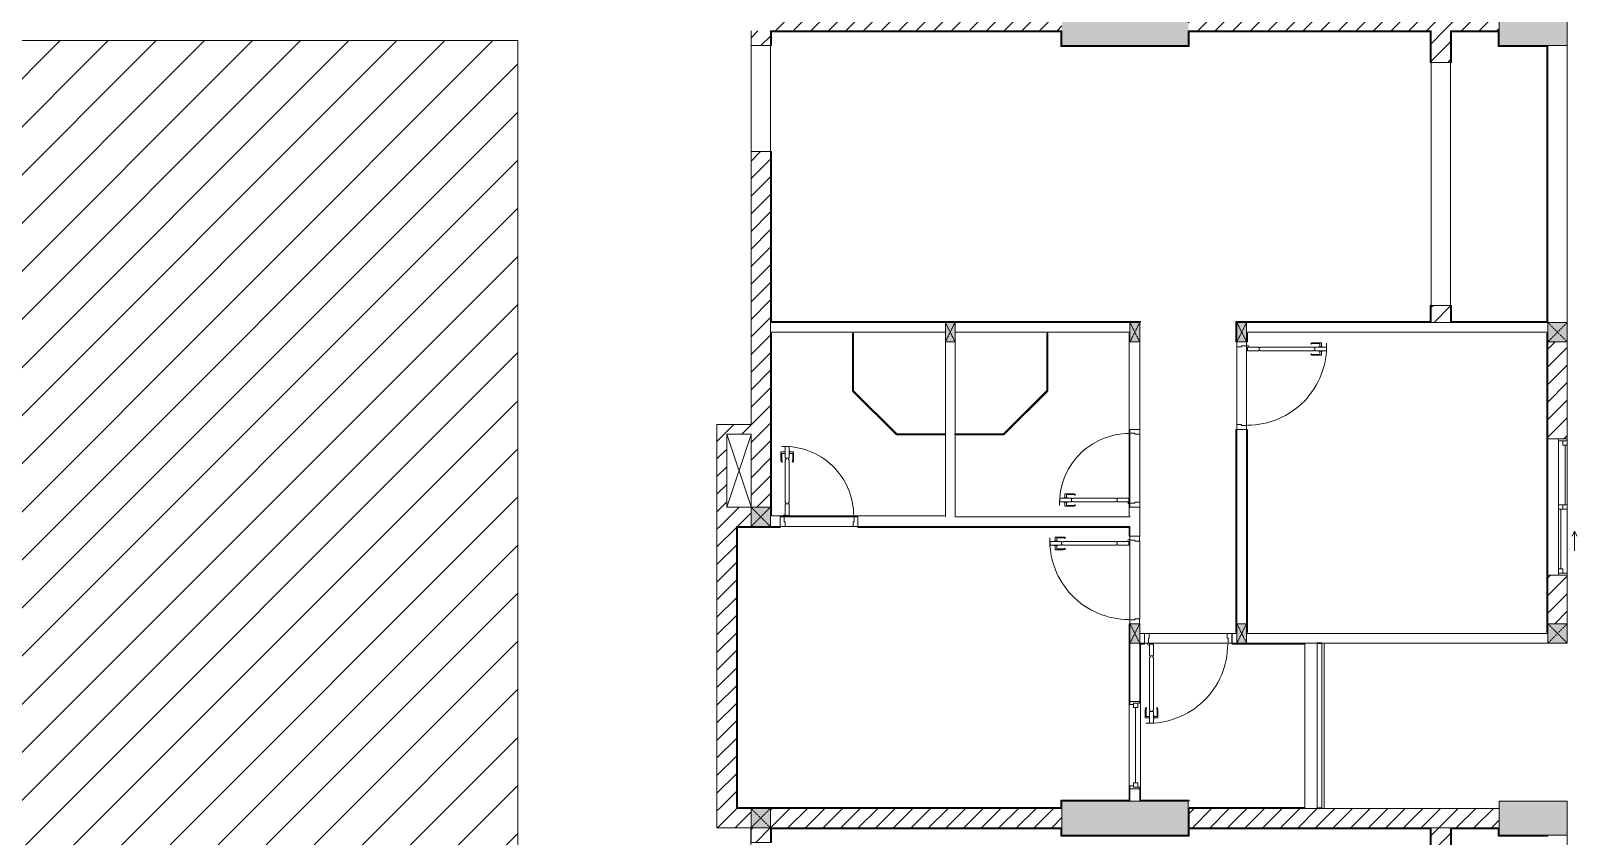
# Model space of a CAD drawing. Header units: millimetres. Extents: x 50254 to 245170, y 481 to 78637.
# Drawn here: x 229258 to 245170, y 25352 to 33637 of the extents above; entities that cross this region are included whole.
import ezdxf

# ---------------------------------------------------------------- set-up
doc = ezdxf.new("R2010")
doc.units = ezdxf.units.MM
doc.linetypes.add('IMPORT-Dash _2_', pattern=[6, 3, -3])
for name, color, linetype, lineweight in [('0-2-1', 53, 'Continuous', 9), ('A-DETL-GENF-6', 20, 'Continuous', 9), ('A-DETL-GENF-7', 53, 'Continuous', 9), ('A-DETL-THIN-2', 151, 'Continuous', 9), ('A-DOOR-5', 53, 'Continuous', 9), ('A-FLOR-1-1', 53, 'Continuous', 9), ('A-FLOR-4', 53, 'Continuous', 9), ('A-FLOR-HRAL-5', 53, 'Continuous', 9), ('A-GLAZ-5', 53, 'Continuous', 9), ('A-GLAZ-CURT-3', 130, 'Continuous', 9), ('A-GLAZ-CURT-4', 53, 'Continuous', 9), ('A-WALL-1-1', 53, 'Continuous', 9), ('A-WALL-7', 53, 'Continuous', 9), ('A-WALL-PATT-3', 53, 'Continuous', 9), ('A-WALL-PATT-4', 130, 'Continuous', 9), ('A_1404_dwg-1', 53, 'Continuous', 9), ('I-WALL-1-1', 53, 'Continuous', 9), ('I-WALL-2', 53, 'Continuous', 9), ('S-COLS-1', 130, 'Continuous', 9), ('S-COLS-10', 130, 'IMPORT-Dash _2_', 9), ('S-COLS-2-1', 53, 'Continuous', 9), ('S-COLS-4-1', 53, 'Continuous', 9), ('S-COLS-9', 53, 'Continuous', 9), ('S-COLS-HDLN-2', 53, 'IMPORT-Dash _2_', 9)]:
    doc.layers.add(name, color=color, linetype=linetype, lineweight=lineweight)
pattern_1 = [(45, (0, 0), (-90.50967, 90.50967), [])]

# ---------------------------------------------------------------- blocks, each defined once
blk = doc.blocks.new('A_1404_dwg_NCV_TKTC_KET CAU_rvt-1-TKTC_MB HOÀN THIỆN SÀN TẦNG 3-4-4819833-KeyPlan-CH1')
at = {"layer": 'S-COLS-1'}
for points in [[(123339, 33487), (123353, 33487), (123353, 33837), (122053, 33837), (122053, 33487), (123316, 33487)], [(126553, 33487), (127253, 33487), (127253, 33837), (126553, 33837), (126553, 33627)], [(123352, 25362), (123352, 25712), (122053, 25712), (122053, 25362), (122861, 25362)], [(127053, 25362), (127253, 25362), (127253, 25712), (126553, 25712), (126553, 25362)]]:
    blk.add_hatch(color=256, dxfattribs=at).paths.add_polyline_path(points)
at = {"layer": 'A-FLOR-1-1'}
blk.add_line((123363, 25637), (123353, 25637), dxfattribs=at)
at = {"layer": 'S-COLS-2-1'}
for p, q in [((122053, 25637), (122053, 25362)), ((123353, 25437), (123353, 25637))]:
    blk.add_line(p, q, dxfattribs=at)
at = {"layer": 'S-COLS-2-1', "flags": 128}
for points in [[(127053, 33487), (127253, 33487), (127253, 33837), (126553, 33837), (126553, 33637)], [(127053, 25362), (127253, 25362), (127253, 25712), (126553, 25712), (126553, 25437)]]:
    blk.add_lwpolyline(points, dxfattribs=at)
blk = doc.blocks.new('A_1404_dwg_DOOR_CW_01 CANH MO-PANEL KINH - DIW_01-900x2200-CỬA GỖ VÂN LAMINATE-V88-TKTC_MB HOÀN THIỆN SÀN TẦNG 3-4-4819893-KeyPlan-CH1')
at = {"layer": 'A-DETL-GENF-7'}
for p, q in [((38814, 67167), (38818, 67160)), ((38840, 67175), (38919, 67175)), ((38902, 67167), (38840, 67167)), ((38906, 67132), (38906, 67163)), ((38923, 67132), (38923, 67171)), ((38814, 67053), (38818, 67060)), ((38902, 67053), (38840, 67053)), ((38840, 67045), (38919, 67045)), ((38906, 67088), (38906, 67057)), ((38923, 67088), (38923, 67049))]:
    blk.add_line(p, q, dxfattribs=at)
at = {"layer": 'A-DETL-GENF-7', "flags": 128}
for points in [[(38285, 67130), (38285, 67090), (38165, 67090), (38165, 67130)], [(38299, 67124), (38299, 67130), (38841, 67130), (38841, 67124), (38855, 67124), (38855, 67096), (38841, 67096), (38841, 67090), (38299, 67090), (38299, 67096), (38285, 67096), (38285, 67124)], [(38975, 67090), (38975, 67130), (38855, 67130), (38855, 67090)], [(38895, 67132), (38895, 67130), (38934, 67130), (38934, 67132)], [(38895, 67088), (38895, 67090), (38934, 67090), (38934, 67088)]]:
    blk.add_lwpolyline(points, close=True, dxfattribs=at)
at = {"layer": 'A-DETL-GENF-7'}
blk.add_circle((38163, 67080), 10, dxfattribs=at)
for centre, radius, start, end in [((38163, 67080), 814, 358, 90), ((38840, 67130), 45, 90, 125), ((38840, 67130), 37, 90, 125), ((38902, 67163), 4, 0, 90), ((38919, 67171), 4, 0, 90), ((38840, 67090), 45, 235, 270), ((38840, 67090), 37, 235, 270), ((38902, 67057), 4, 270, 0), ((38919, 67049), 4, 270, 0)]:
    blk.add_arc(centre, radius, start, end, dxfattribs=at)
at = {"layer": 'A-DOOR-5'}
blk.add_line((38153, 67080), (38153, 67105), dxfattribs=at)
at = {"layer": 'A-DOOR-5', "flags": 128}
blk.add_lwpolyline([(38153, 67937), (38153, 67897), (38103, 67897), (38103, 67887), (38053, 67887), (38053, 67937)], dxfattribs=at)
blk.add_lwpolyline([(38053, 67087), (38103, 67087), (38103, 67077), (38153, 67077), (38153, 67037), (38053, 67037)], close=True, dxfattribs=at)
blk = doc.blocks.new('A_1404_dwg_DOOR_CW_01 CANH MO-PANEL KINH - DIG_02-800x2200-CỬA NHÔM KÍNH-V57-TKTC_MB HOÀN THIỆN SÀN TẦNG 3-4-4819848-KeyPlan-CH1')
at = {"layer": 'A-DETL-GENF-7'}
for p, q in [((75561, 31824), (75561, 31903)), ((75604, 31907), (75565, 31907)), ((75569, 31886), (75569, 31824)), ((75604, 31890), (75573, 31890)), ((75648, 31907), (75687, 31907)), ((75648, 31890), (75679, 31890)), ((75683, 31886), (75683, 31824)), ((75691, 31824), (75691, 31903)), ((75569, 31798), (75575, 31803)), ((75682, 31798), (75676, 31803))]:
    blk.add_line(p, q, dxfattribs=at)
at = {"layer": 'A-DETL-GENF-7', "flags": 128}
for points in [[(75604, 31879), (75606, 31879), (75606, 31919), (75604, 31919)], [(75606, 31959), (75646, 31959), (75646, 31839), (75606, 31839)], [(75640, 31383), (75646, 31383), (75646, 31825), (75640, 31825), (75640, 31839), (75612, 31839), (75612, 31825), (75606, 31825), (75606, 31383), (75612, 31383), (75612, 31369), (75640, 31369)], [(75648, 31879), (75646, 31879), (75646, 31919), (75648, 31919)], [(75646, 31369), (75606, 31369), (75606, 31249), (75646, 31249)]]:
    blk.add_lwpolyline(points, close=True, dxfattribs=at)
at = {"layer": 'A-DETL-GENF-7'}
blk.add_circle((75596, 31247), 10, dxfattribs=at)
for centre, radius, start, end in [((75565, 31903), 4, 90, 180), ((75606, 31824), 45, 180, 215), ((75573, 31886), 4, 90, 180), ((75606, 31824), 37, 180, 215), ((75596, 31247), 714, 360, 92), ((75646, 31824), 37, 325, 0), ((75679, 31886), 4, 0, 90), ((75646, 31824), 45, 325, 0), ((75687, 31903), 4, 0, 90)]:
    blk.add_arc(centre, radius, start, end, dxfattribs=at)
at = {"layer": 'A-DOOR-5'}
blk.add_line((75596, 31237), (75621, 31237), dxfattribs=at)
at = {"layer": 'A-DOOR-5', "flags": 128}
for points in [[(75553, 31137), (75603, 31137), (75603, 31187), (75593, 31187), (75593, 31237), (75553, 31237)], [(76303, 31137), (76353, 31137), (76353, 31237), (76313, 31237), (76313, 31187), (76303, 31187)]]:
    blk.add_lwpolyline(points, close=True, dxfattribs=at)
blk = doc.blocks.new('A_1404_dwg_DOOR_CW_01 CANH MO-PANEL KINH - DIW_01-900x2200-CỬA GỖ VÂN LAMINATE-553393-TKTC_MB HOÀN THIỆN SÀN TẦNG 3-4-4819840-KeyPlan-CH1')
at = {"layer": 'A-DETL-GENF-7'}
for p, q in [((46582, 38482), (46582, 38521)), ((46666, 38525), (46586, 38525)), ((46599, 38482), (46599, 38513)), ((46603, 38517), (46666, 38517)), ((46691, 38517), (46687, 38511)), ((46582, 38438), (46582, 38399)), ((46666, 38395), (46586, 38395)), ((46599, 38438), (46599, 38407)), ((46603, 38403), (46666, 38403)), ((46691, 38404), (46687, 38410))]:
    blk.add_line(p, q, dxfattribs=at)
at = {"layer": 'A-DETL-GENF-7', "flags": 128}
for points in [[(46531, 38440), (46531, 38480), (46651, 38480), (46651, 38440)], [(46610, 38482), (46610, 38480), (46571, 38480), (46571, 38482)], [(46610, 38438), (46610, 38440), (46571, 38440), (46571, 38438)], [(47207, 38474), (47207, 38480), (46665, 38480), (46665, 38474), (46651, 38474), (46651, 38446), (46665, 38446), (46665, 38440), (47207, 38440), (47207, 38446), (47221, 38446), (47221, 38474)], [(47221, 38480), (47221, 38440), (47341, 38440), (47341, 38480)]]:
    blk.add_lwpolyline(points, close=True, dxfattribs=at)
at = {"layer": 'A-DETL-GENF-7'}
blk.add_circle((47343, 38430), 10, dxfattribs=at)
for centre, radius, start, end in [((47343, 38430), 814, 90, 182), ((46586, 38521), 4, 90, 180), ((46603, 38513), 4, 90, 180), ((46666, 38480), 45, 55, 90), ((46666, 38480), 37, 55, 90), ((46586, 38399), 4, 180, 270), ((46603, 38407), 4, 180, 270), ((46666, 38440), 37, 270, 305), ((46666, 38440), 45, 270, 305)]:
    blk.add_arc(centre, radius, start, end, dxfattribs=at)
at = {"layer": 'A-DOOR-5'}
blk.add_line((47353, 38430), (47353, 38455), dxfattribs=at)
at = {"layer": 'A-DOOR-5', "flags": 128}
for points in [[(47453, 39237), (47453, 39287), (47353, 39287), (47353, 39247), (47403, 39247), (47403, 39237)], [(47453, 38387), (47453, 38437), (47403, 38437), (47403, 38427), (47353, 38427), (47353, 38387)]]:
    blk.add_lwpolyline(points, close=True, dxfattribs=at)
blk = doc.blocks.new('A_1404_dwg_M_Fixed - 900 x 1400-901190-TKTC_MB HOÀN THIỆN SÀN TẦNG 3-4-4819850-KeyPlan-CH1')
at = {"layer": 'A-GLAZ-5'}
blk.add_line((111794, 68800), (111794, 69574), dxfattribs=at)
at = {"layer": 'A-GLAZ-5', "flags": 128}
for points in [[(111772, 69618), (111772, 69574), (111816, 69574), (111816, 69618), (111753, 69618), (111753, 69636)], [(111816, 69605), (111853, 69605), (111853, 69637)], [(111753, 68737), (111753, 68756), (111816, 68756), (111816, 68800), (111772, 68800), (111772, 68756)], [(111816, 68769), (111853, 68769), (111853, 68737)]]:
    blk.add_lwpolyline(points, dxfattribs=at)
blk = doc.blocks.new('A_1404_dwg_Railing - 50 x 10mm-901205-TKTC_MB HOÀN THIỆN SÀN TẦNG 3-4-4819861-KeyPlan-CH1')
at = {"layer": 'A-FLOR-HRAL-5', "flags": 128}
blk.add_lwpolyline([(107527, 69769), (107477, 69769), (107477, 69759), (107527, 69759)], close=True, dxfattribs=at)
blk = doc.blocks.new('A_1404_dwg_Railing - Railing-884635-TKTC_MB HOÀN THIỆN SÀN TẦNG 3-4-4819909-KeyPlan-CH1')
at = {"layer": 'A-FLOR-HRAL-5'}
for p, q in [((124678, 27332), (124678, 25644)), ((124728, 25644), (124728, 27332))]:
    blk.add_line(p, q, dxfattribs=at)
at = {"rotation": 180}
for p in [(232205, 97101), (232205, 95403)]:
    blk.add_blockref('A_1404_dwg_Railing - 50 x 10mm-901205-TKTC_MB HOÀN THIỆN SÀN TẦNG 3-4-4819861-KeyPlan-CH1', p, dxfattribs=at)
blk = doc.blocks.new('A_1404_dwg_System Panel - Glazed-901210-TKTC_MB HOÀN THIỆN SÀN TẦNG 3-4-4819895-KeyPlan-CH1')
at = {"layer": 'A-GLAZ-CURT-3'}
blk.add_hatch(color=256, dxfattribs=at).paths.add_polyline_path([(38999, 64949), (39008, 64949), (39003, 65540), (38998, 65540), (38998, 64949)])
at = {"layer": 'A-GLAZ-CURT-4'}
blk.add_line((39008, 64949), (39008, 65538), dxfattribs=at)
at = {"layer": 'A-GLAZ-CURT-4', "flags": 128}
blk.add_lwpolyline([(38998, 65540), (38998, 64949), (39008, 64949)], dxfattribs=at)
blk = doc.blocks.new('A_1404_dwg_System Panel - Glazed-901211-TKTC_MB HOÀN THIỆN SÀN TẦNG 3-4-4819896-KeyPlan-CH1')
at = {"layer": 'A-GLAZ-CURT-3'}
blk.add_hatch(color=256, dxfattribs=at).paths.add_polyline_path([(39008, 65538), (39450, 65987), (39447, 65991), (39003, 65540), (39008, 65540)])
at = {"layer": 'A-GLAZ-CURT-4'}
blk.add_line((39006, 65536), (39452, 65982), dxfattribs=at)
at = {"layer": 'A-GLAZ-CURT-4', "flags": 128}
blk.add_lwpolyline([(39447, 65991), (38999, 65543), (39006, 65536)], dxfattribs=at)
blk = doc.blocks.new('A_1404_dwg_System Panel - Glazed-901212-TKTC_MB HOÀN THIỆN SÀN TẦNG 3-4-4819897-KeyPlan-CH1')
at = {"layer": 'A-GLAZ-CURT-3'}
blk.add_hatch(color=256, dxfattribs=at).paths.add_polyline_path([(39454, 65982), (39953, 65982), (39953, 65992), (39450, 65987), (39452, 65982)])
at = {"layer": 'A-GLAZ-CURT-4', "flags": 128}
blk.add_lwpolyline([(39450, 65982), (39953, 65982), (39953, 65992), (39450, 65992)], close=True, dxfattribs=at)
blk = doc.blocks.new('A_1404_dwg_G1_SOF - BO TRU - 100x200-745959-TKTC_MB HOÀN THIỆN SÀN TẦNG 3-4-4819847-KeyPlan-CH1')
at = {"layer": 'S-COLS-1'}
blk.add_hatch(color=256, dxfattribs=at).paths.add_polyline_path([(111053, 40037), (111053, 40237), (110953, 40237), (110953, 40037)])
at = {"layer": 'S-COLS-9', "flags": 128}
blk.add_lwpolyline([(110953, 40037), (111053, 40037), (111053, 40237), (110953, 40237)], close=True, dxfattribs=at)
at = {"layer": 'S-COLS-HDLN-2'}
for p, q in [((110953, 40037), (111053, 40237)), ((111053, 40037), (110953, 40237))]:
    blk.add_line(p, q, dxfattribs=at)
blk = doc.blocks.new('A_1404_dwg_DOOR_CW_01 CANH MO-PANEL KINH - DIG_01-900x2200-CỬA NHÔM KÍNH-901215-TKTC_MB HOÀN THIỆN SÀN TẦNG 3-4-4819898-KeyPlan-CH1')
at = {"layer": 'A-DETL-GENF-7'}
for p, q in [((37865, 68824), (37865, 68903)), ((37908, 68907), (37869, 68907)), ((37952, 68907), (37991, 68907)), ((37995, 68824), (37995, 68903)), ((37873, 68886), (37873, 68824)), ((37873, 68798), (37879, 68803)), ((37908, 68890), (37877, 68890)), ((37952, 68890), (37983, 68890)), ((37986, 68798), (37980, 68803)), ((37987, 68886), (37987, 68824))]:
    blk.add_line(p, q, dxfattribs=at)
at = {"layer": 'A-DETL-GENF-7', "flags": 128}
for points in [[(37908, 68879), (37910, 68879), (37910, 68919), (37908, 68919)], [(37950, 68959), (37910, 68959), (37910, 68839), (37950, 68839)], [(37952, 68879), (37950, 68879), (37950, 68919), (37952, 68919)], [(37916, 68283), (37910, 68283), (37910, 68825), (37916, 68825), (37916, 68839), (37944, 68839), (37944, 68825), (37950, 68825), (37950, 68283), (37944, 68283), (37944, 68269), (37916, 68269)], [(37910, 68269), (37950, 68269), (37950, 68149), (37910, 68149)]]:
    blk.add_lwpolyline(points, close=True, dxfattribs=at)
at = {"layer": 'A-DETL-GENF-7'}
blk.add_circle((37960, 68147), 10, dxfattribs=at)
for centre, radius, start, end in [((37960, 68147), 814, 88, 180), ((37869, 68903), 4, 90, 180), ((37991, 68903), 4, 0, 90), ((37910, 68824), 45, 180, 215), ((37877, 68886), 4, 90, 180), ((37910, 68824), 37, 180, 215), ((37950, 68824), 37, 325, 0), ((37983, 68886), 4, 0, 90), ((37950, 68824), 45, 325, 0)]:
    blk.add_arc(centre, radius, start, end, dxfattribs=at)
at = {"layer": 'A-DOOR-5'}
blk.add_line((37960, 68137), (37935, 68137), dxfattribs=at)
at = {"layer": 'A-DOOR-5', "flags": 128}
for points in [[(37103, 68037), (37103, 68137), (37143, 68137), (37143, 68087), (37153, 68087), (37153, 68037)], [(37953, 68037), (37953, 68087), (37963, 68087), (37963, 68137), (38003, 68137), (38003, 68037)]]:
    blk.add_lwpolyline(points, close=True, dxfattribs=at)
blk = doc.blocks.new('A_1404_dwg_System Panel - Glazed-901217-TKTC_MB HOÀN THIỆN SÀN TẦNG 3-4-4819899-KeyPlan-CH1')
at = {"layer": 'A-GLAZ-CURT-3'}
blk.add_hatch(color=256, dxfattribs=at).paths.add_polyline_path([(40555, 65982), (40551, 65992), (40053, 65992), (40053, 65982), (40553, 65982)])
at = {"layer": 'A-GLAZ-CURT-4', "flags": 128}
blk.add_lwpolyline([(40555, 65992), (40053, 65992), (40053, 65982), (40553, 65982)], dxfattribs=at)
blk = doc.blocks.new('A_1404_dwg_System Panel - Glazed-901218-TKTC_MB HOÀN THIỆN SÀN TẦNG 3-4-4819900-KeyPlan-CH1')
at = {"layer": 'A-GLAZ-CURT-3'}
blk.add_hatch(color=256, dxfattribs=at).paths.add_polyline_path([(41008, 64949), (41003, 65540), (40998, 65536), (40998, 64949)])
at = {"layer": 'A-GLAZ-CURT-4'}
blk.add_line((41008, 64949), (41008, 65540), dxfattribs=at)
at = {"layer": 'A-GLAZ-CURT-4', "flags": 128}
blk.add_lwpolyline([(40998, 65538), (40998, 64949), (41008, 64949)], dxfattribs=at)
blk = doc.blocks.new('A_1404_dwg_System Panel - Glazed-901219-TKTC_MB HOÀN THIỆN SÀN TẦNG 3-4-4819901-KeyPlan-CH1')
at = {"layer": 'A-GLAZ-CURT-3'}
blk.add_hatch(color=256, dxfattribs=at).paths.add_polyline_path([(40998, 65538), (41003, 65540), (41006, 65543), (40555, 65987), (40555, 65980), (40917, 65618)])
at = {"layer": 'A-GLAZ-CURT-4', "flags": 128}
blk.add_lwpolyline([(41006, 65543), (40558, 65991), (40551, 65984), (40999, 65536)], close=True, dxfattribs=at)
blk = doc.blocks.new('A_1404_dwg_NCV_TKTC_TANG 3 - 4_rvt-1-TKTC_MB HOÀN THIỆN SÀN TẦNG 3-4-4819943-KeyPlan-CH1')
at = {"layer": 'A-WALL-PATT-4'}
h = blk.add_hatch(color=256, dxfattribs=at)
h.paths.add_polyline_path([(119063, 30637), (119063, 32396), (119053, 32395), (119053, 30637)])
h.paths.add_polyline_path([(119063, 33486), (119063, 33637), (119053, 33637), (119053, 33486)])
for points in [[(119063, 33627), (122043, 33627), (122043, 33637), (119063, 33637)], [(122043, 33487), (122053, 33487), (122053, 33637), (122043, 33637), (122043, 33627)], [(124422, 33627), (125853, 33627), (125853, 33637), (123353, 33637), (123353, 33627), (123363, 33627)], [(123353, 33477), (123363, 33477), (123363, 33627), (123353, 33627), (123353, 33487)], [(126543, 33627), (126553, 33627), (126553, 33637), (126063, 33637), (126063, 33627)], [(126543, 33487), (126553, 33487), (126553, 33627), (126543, 33627)], [(122043, 33477), (123353, 33477), (123353, 33487), (122043, 33487)], [(126553, 33477), (127053, 33477), (127053, 33487), (126543, 33487), (126543, 33477)], [(122863, 30637), (122863, 30647), (119063, 30647), (119063, 30637), (122853, 30637)], [(125853, 30637), (125853, 30647), (123853, 30647), (123853, 30637), (123953, 30637)], [(127043, 30637), (127053, 30638), (127053, 30647), (126053, 30647), (126053, 30637)], [(118703, 25637), (118713, 25637), (118713, 28527), (118703, 28527), (118703, 25647)], [(122053, 25637), (122053, 25647), (118713, 25647), (118713, 25637), (122043, 25637)], [(122043, 25647), (122053, 25647), (122053, 25722), (122043, 25722), (122043, 25712)], [(122743, 25712), (122753, 25712), (122753, 25722), (122053, 25722), (122053, 25712)], [(123352, 25712), (123363, 25712), (123363, 25722), (122863, 25722), (122863, 25712)], [(124553, 25637), (124553, 25647), (123353, 25647), (123353, 25637), (124422, 25637)], [(119063, 25427), (122042, 25427), (122042, 25437), (119063, 25437)], [(122042, 25362), (122052, 25362), (122052, 25437), (122042, 25437), (122042, 25427)], [(122053, 25352), (123352, 25352), (123352, 25362), (122042, 25362), (122042, 25352), (122052, 25352)], [(124678, 25427), (125853, 25427), (125853, 25437), (123352, 25435), (123352, 25427), (124422, 25427)], [(123362, 25352), (123362, 25427), (123352, 25427), (123352, 25352)], [(126543, 25427), (126553, 25427), (126553, 25437), (126063, 25437), (126063, 25427)], [(126543, 25362), (126553, 25362), (126553, 25427), (126543, 25427)], [(126553, 25352), (127053, 25352), (127053, 25362), (126543, 25362), (126543, 25352)]]:
    blk.add_hatch(color=256, dxfattribs=at).paths.add_polyline_path(points)
h = blk.add_hatch(color=256, dxfattribs=at)
h.paths.add_polyline_path([(125853, 30647), (125853, 30813), (125843, 30812), (125843, 30647)])
h.paths.add_polyline_path([(125853, 33313), (125853, 33627), (125843, 33627), (125843, 33313)])
h = blk.add_hatch(color=256, dxfattribs=at)
h.paths.add_polyline_path([(126063, 30647), (126063, 30813), (126053, 30812), (126053, 30647)])
h.paths.add_polyline_path([(126053, 33313), (126063, 33313), (126063, 33637), (126053, 33637), (126053, 33487)])
h = blk.add_hatch(color=256, dxfattribs=at)
h.paths.add_polyline_path([(123843, 27437), (123853, 27437), (123853, 29537), (123843, 29537), (123843, 27537)])
h.paths.add_polyline_path([(123843, 30437), (123853, 30437), (123853, 30647), (123843, 30647), (123843, 30437)])
h = blk.add_hatch(color=256, dxfattribs=at)
h.paths.add_polyline_path([(123953, 27447), (123963, 27447), (123963, 29537), (123953, 29537), (123953, 27537)])
h.paths.add_polyline_path([(123953, 30437), (123963, 30437), (123963, 30527), (123953, 30527), (123953, 30437)])
h = blk.add_hatch(color=256, dxfattribs=at)
h.paths.add_polyline_path([(127043, 27447), (127053, 27447), (127053, 28038), (127043, 28037), (127043, 27537)])
h.paths.add_polyline_path([(127043, 29438), (127053, 29438), (127053, 30537), (127043, 30537), (127043, 29537)])
h = blk.add_hatch(color=256, dxfattribs=at)
h.paths.add_polyline_path([(121491, 28527), (122753, 28527), (122753, 28537), (119953, 28537), (119953, 28527)])
h.paths.add_polyline_path([(118853, 28527), (119153, 28527), (119153, 28537), (118703, 28537), (118703, 28527), (118713, 28527)])
h = blk.add_hatch(color=256, dxfattribs=at)
h.paths.add_polyline_path([(122753, 25722), (122753, 25837), (122743, 25837), (122743, 25722)])
h.paths.add_polyline_path([(122743, 26737), (122753, 26737), (122753, 27537), (122743, 27537), (122743, 27337)])
h.paths.add_polyline_path([(122743, 28437), (122753, 28437), (122753, 28527), (122743, 28527)])
h = blk.add_hatch(color=256, dxfattribs=at)
h.paths.add_polyline_path([(123853, 27327), (124553, 27327), (124553, 27337), (123803, 27337), (123803, 27327), (123843, 27327)])
h.paths.add_polyline_path([(122853, 27327), (122903, 27327), (122903, 27337), (122853, 27337)])
h = blk.add_hatch(color=256, dxfattribs=at)
h.paths.add_polyline_path([(122853, 25712), (122863, 25712), (122863, 25837), (122853, 25837), (122853, 25722)])
h.paths.add_polyline_path([(122853, 26737), (122863, 26737), (122863, 27327), (122853, 27327)])
h = blk.add_hatch(color=256, dxfattribs=at)
h.paths.add_polyline_path([(119063, 22437), (119063, 24197), (119053, 24197), (119053, 22437)])
h.paths.add_polyline_path([(119053, 25287), (119063, 25287), (119063, 25437), (119053, 25437), (119053, 25287)])
h = blk.add_hatch(color=256, dxfattribs=at)
h.paths.add_polyline_path([(125843, 22447), (125853, 22447), (125853, 22614), (125843, 22612)])
h.paths.add_polyline_path([(125853, 25114), (125853, 25427), (125843, 25427), (125843, 25114)])
h = blk.add_hatch(color=256, dxfattribs=at)
h.paths.add_polyline_path([(126063, 22447), (126063, 22614), (126053, 22612), (126053, 22447)])
h.paths.add_polyline_path([(126063, 25114), (126063, 25437), (126053, 25437), (126053, 25114)])
at = {"layer": 'A-FLOR-4'}
for p, q in [((125853, 30813), (125853, 33313)), ((119053, 30537), (119053, 30527)), ((119903, 30525), (119903, 30537)), ((121903, 30537), (121903, 30525)), ((123953, 30397), (123953, 29577)), ((123853, 29587), (123853, 30387)), ((122753, 29497), (122753, 28777)), ((119913, 28637), (119193, 28637)), ((122753, 27577), (122753, 28397)), ((122853, 28387), (122853, 27587)), ((122953, 27437), (123753, 27437)), ((127053, 27437), (127053, 27447)), ((123353, 25712), (123353, 25647))]:
    blk.add_line(p, q, dxfattribs=at)
at = {"layer": 'A-FLOR-4', "flags": 128}
blk.add_lwpolyline([(119053, 33486), (118853, 33486), (118853, 32396), (119053, 32396), (119053, 33486), (119053, 32396)], dxfattribs=at)
for points in [[(126053, 30813), (126053, 33313), (125853, 33313), (125853, 30813)], [(122853, 29487), (122853, 28787)], [(119903, 28537), (119203, 28537)]]:
    blk.add_lwpolyline(points, close=True, dxfattribs=at)
at = {"layer": 'A-WALL-1-1'}
for p, q in [((122753, 30637), (120953, 30637)), ((127053, 30637), (123953, 30637)), ((127053, 30537), (127053, 30637)), ((120853, 30437), (120853, 29492)), ((120953, 30537), (122753, 30537)), ((120953, 29492), (120953, 30437)), ((123853, 30437), (123953, 30437)), ((123953, 30537), (127053, 30537)), ((120853, 29492), (120853, 29482)), ((120853, 29482), (120853, 28637)), ((120953, 29482), (120953, 29492)), ((122753, 29537), (122853, 29537)), ((123953, 29537), (123853, 29537)), ((122853, 28737), (122753, 28737)), ((119053, 28637), (119053, 28537)), ((119153, 28537), (119153, 28637)), ((119953, 28637), (119953, 28537)), ((122753, 28437), (122853, 28437)), ((123853, 27537), (123953, 27537)), ((122863, 27437), (122853, 27437)), ((122903, 27337), (122903, 27437)), ((123803, 27437), (123803, 27337)), ((123853, 27437), (123843, 27437)), ((127053, 27437), (123953, 27437)), ((127053, 27337), (127053, 27437)), ((122853, 27327), (122853, 27337)), ((123953, 27337), (124678, 27337)), ((124728, 27337), (127053, 27337)), ((122753, 26737), (122853, 26737)), ((122853, 25837), (122753, 25837))]:
    blk.add_line(p, q, dxfattribs=at)
at = {"layer": 'A-WALL-1-1', "flags": 128}
for points in [[(120853, 30637), (119053, 30637), (119053, 30537), (120853, 30537)], [(122753, 28647), (122753, 28637), (120953, 28637), (120953, 29482)], [(120853, 28537), (122753, 28537), (122753, 28527)], [(122753, 25722), (122753, 25712), (122853, 25712)]]:
    blk.add_lwpolyline(points, dxfattribs=at)
at = {"layer": 'A-WALL-7'}
for p, q in [((122853, 29537), (122853, 30437)), ((123953, 30397), (123953, 29577)), ((123853, 29587), (123853, 30387)), ((122853, 29487), (122853, 28787)), ((123853, 29537), (123853, 27537)), ((123953, 27537), (123953, 29537)), ((122853, 28437), (122853, 28737)), ((119053, 28537), (119153, 28537)), ((119903, 28537), (119203, 28537)), ((119953, 28537), (120853, 28537)), ((122753, 28527), (122753, 28437)), ((122753, 27577), (122753, 28397)), ((122853, 28387), (122853, 27587)), ((122903, 27437), (122863, 27437)), ((122953, 27437), (123753, 27437)), ((123843, 27437), (123803, 27437)), ((122753, 27337), (122753, 26737)), ((122853, 27337), (122903, 27337)), ((122853, 26737), (122853, 27327)), ((123763, 27337), (122943, 27337)), ((123803, 27337), (123853, 27337)), ((124553, 25647), (124553, 27327)), ((122753, 25837), (122753, 25722)), ((122853, 25712), (122853, 25837)), ((124678, 25637), (124553, 25637))]:
    blk.add_line(p, q, dxfattribs=at)
at = {"layer": 'A-WALL-7', "flags": 128}
blk.add_lwpolyline([(124753, 27337), (124753, 25637), (124728, 25637)], dxfattribs=at)
at = {"layer": 'I-WALL-1-1'}
for p, q in [((120953, 30637), (122753, 30637)), ((119053, 30527), (119053, 28737)), ((122753, 30537), (122743, 30537)), ((127053, 30537), (127043, 30537)), ((127053, 30437), (127053, 30537)), ((120853, 28637), (120853, 28647)), ((119053, 28537), (118853, 28537)), ((127053, 27447), (127053, 27537)), ((123843, 27437), (123853, 27437)), ((122853, 27337), (122853, 27327)), ((118853, 25637), (119053, 25637))]:
    blk.add_line(p, q, dxfattribs=at)
at = {"layer": 'I-WALL-1-1', "flags": 128}
for points in [[(122043, 33627), (122043, 33487), (122043, 33477), (123353, 33477), (123363, 33477), (123363, 33627), (125843, 33627), (125843, 33313), (125853, 33313), (125853, 33627), (125853, 33637), (123353, 33637), (123353, 33627), (123353, 33487), (122053, 33487), (122053, 33637), (122043, 33637), (119063, 33637), (119053, 33637), (119053, 33486), (119063, 33486), (119063, 33627)], [(126543, 33487), (126543, 33477), (127053, 33477), (127053, 33487), (126553, 33487), (126553, 33627), (126553, 33637), (126063, 33637), (126053, 33637), (126053, 33313), (126063, 33313), (126063, 33627), (126543, 33627)], [(122042, 25427), (122042, 25362), (122042, 25352), (123352, 25352), (123362, 25352), (123362, 25427), (125843, 25427), (125843, 25114), (125853, 25114), (125853, 25427), (125853, 25437), (123352, 25437), (123352, 25427), (123352, 25362), (122052, 25362), (122052, 25437), (122042, 25437), (119063, 25437), (119053, 25437), (119053, 25287), (119063, 25287), (119063, 25427)], [(126543, 25362), (126543, 25352), (127053, 25352), (127053, 25362), (126553, 25362), (126553, 25427), (126553, 25437), (126063, 25437), (126053, 25437), (126053, 25114), (126063, 25114), (126063, 25427), (126543, 25427)]]:
    blk.add_lwpolyline(points, close=True, dxfattribs=at)
for points in [[(122863, 30637), (122863, 30647), (119063, 30647), (119063, 32396), (119053, 32396), (119053, 30637), (119063, 30637), (120853, 30637)], [(123953, 30637), (125853, 30637), (125853, 30647), (125853, 30813), (125843, 30813), (125843, 30647), (123853, 30647), (123843, 30647), (123843, 30437), (123853, 30437)], [(127053, 30637), (127053, 30647), (126063, 30647), (126063, 30813), (126053, 30813), (126053, 30647)], [(126053, 30647), (126053, 30637), (127053, 30637)], [(119153, 28637), (119153, 28647), (119063, 28647), (119063, 30527)], [(122743, 30527), (122743, 29537), (122753, 29537)], [(123953, 30437), (123963, 30437), (123963, 30527)], [(127043, 30527), (127043, 29438), (127053, 29438), (127053, 30437)], [(123853, 29537), (123843, 29537), (123843, 27447)], [(123963, 27447), (123963, 29537), (123953, 29537)], [(119053, 28737), (119053, 28647), (119053, 28637)], [(120843, 28647), (119953, 28647), (119953, 28637)], [(122753, 28737), (122743, 28737), (122743, 28647)], [(118853, 28537), (118703, 28537), (118703, 28527), (118703, 25637), (118713, 25637), (118853, 25637)], [(122753, 25837), (122743, 25837), (122743, 25722), (122053, 25722), (122043, 25722), (122043, 25647), (118713, 25647), (118713, 28527), (119153, 28527), (119153, 28537)], [(119953, 28537), (119953, 28527), (122743, 28527), (122743, 28437), (122753, 28437)], [(122753, 28527), (122753, 28537), (120853, 28537)], [(127053, 27537), (127053, 28038), (127043, 28038), (127043, 27447)], [(122753, 27537), (122743, 27537), (122743, 26737), (122753, 26737)], [(122853, 26737), (122863, 26737), (122863, 27327), (122903, 27327), (122903, 27337)], [(123803, 27337), (123803, 27327), (124553, 27327), (124553, 27337), (123953, 27337)], [(123363, 25712), (123363, 25722), (122863, 25722), (122863, 25837), (122853, 25837)], [(119053, 25637), (122053, 25637), (122053, 25647), (122053, 25712), (122753, 25712), (122753, 25722)], [(122853, 25712), (122863, 25712), (123353, 25712)], [(123353, 25647), (123353, 25637), (124553, 25637), (124553, 25647), (123363, 25647)]]:
    blk.add_lwpolyline(points, dxfattribs=at)
at = {"layer": 'I-WALL-2'}
for p, q in [((127043, 30647), (127043, 33477)), ((127053, 33477), (127053, 30647)), ((122743, 28737), (122743, 29537)), ((123853, 27537), (123853, 29537)), ((123953, 29537), (123953, 27537)), ((127043, 28038), (127043, 29438)), ((127053, 29438), (127053, 28038)), ((119153, 28647), (119953, 28647)), ((119153, 28537), (119053, 28537)), ((120853, 28537), (119953, 28537)), ((122753, 28437), (122753, 28527)), ((122753, 26737), (122753, 27337)), ((122903, 27337), (122853, 27337)), ((122853, 27327), (122853, 26737)), ((123853, 27337), (123803, 27337)), ((122743, 25837), (122743, 26737)), ((122863, 26737), (122863, 25837)), ((122753, 25722), (122753, 25837)), ((122853, 25837), (122853, 25712))]:
    blk.add_line(p, q, dxfattribs=at)
for name, p in [('A_1404_dwg_G1_SOF - BO TRU - 100x200-745959-TKTC_MB HOÀN THIỆN SÀN TẦNG 3-4-4819847-KeyPlan-CH1', (9900, -9600)), ('A_1404_dwg_G1_SOF - BO TRU - 100x200-745959-TKTC_MB HOÀN THIỆN SÀN TẦNG 3-4-4819847-KeyPlan-CH1', (11800, -9600)), ('A_1404_dwg_G1_SOF - BO TRU - 100x200-745959-TKTC_MB HOÀN THIỆN SÀN TẦNG 3-4-4819847-KeyPlan-CH1', (12900, -9600)), ('A_1404_dwg_DOOR_CW_01 CANH MO-PANEL KINH - DIG_02-800x2200-CỬA NHÔM KÍNH-V57-TKTC_MB HOÀN THIỆN SÀN TẦNG 3-4-4819848-KeyPlan-CH1', (43600, -2600)), ('A_1404_dwg_G1_SOF - BO TRU - 100x200-745959-TKTC_MB HOÀN THIỆN SÀN TẦNG 3-4-4819847-KeyPlan-CH1', (11800, -12700)), ('A_1404_dwg_G1_SOF - BO TRU - 100x200-745959-TKTC_MB HOÀN THIỆN SÀN TẦNG 3-4-4819847-KeyPlan-CH1', (12900, -12700)), ('A_1404_dwg_Railing - Railing-884635-TKTC_MB HOÀN THIỆN SÀN TẦNG 3-4-4819909-KeyPlan-CH1', (0, 0))]:
    blk.add_blockref(name, p)
for name, p, rotation in [('A_1404_dwg_System Panel - Glazed-901218-TKTC_MB HOÀN THIỆN SÀN TẦNG 3-4-4819900-KeyPlan-CH1', (160905, 95474), 180), ('A_1404_dwg_System Panel - Glazed-901210-TKTC_MB HOÀN THIỆN SÀN TẦNG 3-4-4819895-KeyPlan-CH1', (160905, 95474), 180), ('A_1404_dwg_DOOR_CW_01 CANH MO-PANEL KINH - DIW_01-900x2200-CỬA GỖ VÂN LAMINATE-553393-TKTC_MB HOÀN THIỆN SÀN TẦNG 3-4-4819840-KeyPlan-CH1', (171305, 68824), 180), ('A_1404_dwg_System Panel - Glazed-901219-TKTC_MB HOÀN THIỆN SÀN TẦNG 3-4-4819901-KeyPlan-CH1', (160905, 95474), 180), ('A_1404_dwg_System Panel - Glazed-901211-TKTC_MB HOÀN THIỆN SÀN TẦNG 3-4-4819896-KeyPlan-CH1', (160905, 95474), 180), ('A_1404_dwg_System Panel - Glazed-901217-TKTC_MB HOÀN THIỆN SÀN TẦNG 3-4-4819899-KeyPlan-CH1', (160905, 95474), 180), ('A_1404_dwg_System Panel - Glazed-901212-TKTC_MB HOÀN THIỆN SÀN TẦNG 3-4-4819897-KeyPlan-CH1', (160905, 95474), 180), ('A_1404_dwg_DOOR_CW_01 CANH MO-PANEL KINH - DIG_02-800x2200-CỬA NHÔM KÍNH-V57-TKTC_MB HOÀN THIỆN SÀN TẦNG 3-4-4819848-KeyPlan-CH1', (153990, -46816), 90), ('A_1404_dwg_DOOR_CW_01 CANH MO-PANEL KINH - DIW_01-900x2200-CỬA GỖ VÂN LAMINATE-V88-TKTC_MB HOÀN THIỆN SÀN TẦNG 3-4-4819893-KeyPlan-CH1', (160905, 95474), 180), ('A_1404_dwg_DOOR_CW_01 CANH MO-PANEL KINH - DIG_01-900x2200-CỬA NHÔM KÍNH-901215-TKTC_MB HOÀN THIỆN SÀN TẦNG 3-4-4819898-KeyPlan-CH1', (160905, 95474), 180), ('A_1404_dwg_M_Fixed - 900 x 1400-901190-TKTC_MB HOÀN THIỆN SÀN TẦNG 3-4-4819850-KeyPlan-CH1', (234605, 95474), 180)]:
    blk.add_blockref(name, p, dxfattribs=dict(rotation=rotation))
blk = doc.blocks.new('A_1404_dwg_1_FAMILY RVT - W01-WxH 1400x1400xmm-389822-TKTC_MB HOÀN THIỆN SÀN TẦNG 3-4-4819949-KeyPlan-CH1')
at = {"layer": 'A-GLAZ-5'}
for p, q in [((50001, 78313), (50204, 78313)), ((49052, 78237), (49052, 78037)), ((49072, 78237), (49072, 78148)), ((49116, 78215), (49730, 78215)), ((49730, 78237), (49775, 78237)), ((49775, 78192), (49730, 78192)), ((49775, 78170), (50389, 78170)), ((50433, 78237), (50433, 78148))]:
    blk.add_line(p, q, dxfattribs=at)
at = {"layer": 'A-GLAZ-5', "flags": 128}
for points in [[(50052, 78339), (50001, 78313), (50052, 78288)], [(50452, 78037), (50452, 78237), (49052, 78237), (49116, 78237)], [(49052, 78148), (49072, 78148), (49730, 78148), (49775, 78148), (50389, 78148), (50452, 78148)], [(49730, 78148), (49730, 78237), (49116, 78237), (49116, 78192), (49072, 78192)], [(49775, 78148), (49775, 78237), (50433, 78237), (50452, 78237)], [(50433, 78192), (50389, 78192), (50389, 78148)]]:
    blk.add_lwpolyline(points, dxfattribs=at)
blk = doc.blocks.new('A_1404_dwg_G1_SOF - BO TRU - 200x200-V43-TKTC_MB HOÀN THIỆN SÀN TẦNG 3-4-4820023-KeyPlan-CH1')
at = {"layer": 'S-COLS-10'}
blk.add_hatch(color=256, dxfattribs=at).paths.add_polyline_path([(119053, 25437), (119053, 25637), (118853, 25637), (118853, 25437)])
at = {"layer": 'S-COLS-4-1', "flags": 128}
blk.add_lwpolyline([(119053, 25637), (119053, 25437), (118853, 25437), (118853, 25637)], dxfattribs=at)
at = {"layer": 'S-COLS-HDLN-2'}
for p, q in [((118853, 25637), (119053, 25437)), ((119052, 25637), (118853, 25437))]:
    blk.add_line(p, q, dxfattribs=at)
blk = doc.blocks.new('A_1404_dwg_G1_SOF - BO TRU - 200x200-V44-TKTC_MB HOÀN THIỆN SÀN TẦNG 3-4-4820024-KeyPlan-CH1')
at = {"layer": 'S-COLS-10'}
blk.add_hatch(color=256, dxfattribs=at).paths.add_polyline_path([(119053, 20337), (119053, 20537), (118853, 20537), (118853, 20337)])
at = {"layer": 'S-COLS-4-1', "flags": 128}
blk.add_lwpolyline([(118853, 20337), (118853, 20537), (119053, 20537)], dxfattribs=at)
at = {"layer": 'S-COLS-HDLN-2'}
for p, q in [((118853, 20537), (119053, 20337)), ((119053, 20537), (118853, 20337))]:
    blk.add_line(p, q, dxfattribs=at)
blk = doc.blocks.new('A_1404_dwg_G1_SOF - BO TRU - 200x200-V122-TKTC_MB HOÀN THIỆN SÀN TẦNG 3-4-4820044-KeyPlan-CH1')
at = {"layer": 'S-COLS-10'}
blk.add_hatch(color=256, dxfattribs=at).paths.add_polyline_path([(127053, 67937), (127253, 67937), (127253, 68137), (127053, 68137), (127053, 68027)])
at = {"layer": 'S-COLS-4-1', "flags": 128}
blk.add_lwpolyline([(127053, 68137), (127253, 68137), (127253, 67937), (127053, 67937)], dxfattribs=at)
at = {"layer": 'S-COLS-HDLN-2'}
for p, q in [((127053, 68137), (127253, 67937)), ((127253, 68137), (127053, 67937))]:
    blk.add_line(p, q, dxfattribs=at)
blk = doc.blocks.new('A_1404_dwg-4819832-KeyPlan-CH1')
at = {"layer": 'A-WALL-PATT-3'}
h = blk.add_hatch(dxfattribs=at)
h.set_pattern_fill('FP_22', color=256, style=0, pattern_type=2)
h.set_pattern_definition(pattern_1)
h.paths.add_polyline_path([(119103, 33637), (122053, 33637), (122053, 33837), (119053, 33837), (119053, 33637), (119073, 33637)])
h = blk.add_hatch(dxfattribs=at)
h.set_pattern_fill('FP_22', color=256, style=0, pattern_type=2)
h.set_pattern_definition(pattern_1)
h.paths.add_polyline_path([(126063, 33637), (126553, 33637), (126553, 33837), (123353, 33837), (123353, 33637), (126053, 33637)])
h = blk.add_hatch(dxfattribs=at)
h.set_pattern_fill('FP_22', color=256, style=0, pattern_type=2)
h.set_pattern_definition(pattern_1)
h.paths.add_polyline_path([(119053, 29587), (119053, 32395), (118853, 32395), (118853, 29587)])
h.paths.add_polyline_path([(118853, 33486), (119053, 33487), (119053, 33637), (118853, 33637), (118853, 33487)])
h = blk.add_hatch(dxfattribs=at)
h.set_pattern_fill('FP_22', color=256, style=0, pattern_type=2)
h.set_pattern_definition(pattern_1)
h.paths.add_polyline_path([(125853, 30638), (126053, 30638), (126053, 30812), (125853, 30812), (125853, 30647)])
h.paths.add_polyline_path([(126053, 33313), (126053, 33637), (125853, 33637), (125853, 33313)])
h = blk.add_hatch(dxfattribs=at)
h.set_pattern_fill('FP_22', color=256, style=0, pattern_type=2)
h.set_pattern_definition(pattern_1)
h.paths.add_polyline_path([(127053, 27537), (127253, 27537), (127253, 28037), (127053, 28037)])
h.paths.add_polyline_path([(127053, 29437), (127253, 29438), (127253, 30437), (127053, 30437), (127053, 29438)])
h = blk.add_hatch(dxfattribs=at)
h.set_pattern_fill('FP_22', color=256, style=0, pattern_type=2)
h.set_pattern_definition(pattern_1)
h.paths.add_polyline_path([(118503, 29487), (118853, 29487), (118853, 29587), (118503, 29587)])
h = blk.add_hatch(dxfattribs=at)
h.set_pattern_fill('FP_22', color=256, style=0, pattern_type=2)
h.set_pattern_definition(pattern_1)
h.paths.add_polyline_path([(118503, 28737), (118603, 28737), (118603, 29487), (118503, 29487), (118503, 28837)])
h = blk.add_hatch(dxfattribs=at)
h.set_pattern_fill('FP_22', color=256, style=0, pattern_type=2)
h.set_pattern_definition(pattern_1)
h.paths.add_polyline_path([(118853, 28737), (119053, 28737), (119053, 29587), (118853, 29587), (118853, 28837)])
h = blk.add_hatch(dxfattribs=at)
h.set_pattern_fill('FP_22', color=256, style=0, pattern_type=2)
h.set_pattern_definition(pattern_1)
h.paths.add_polyline_path([(118853, 28537), (118853, 28737), (118503, 28737), (118503, 28537), (118703, 28537)])
h = blk.add_hatch(dxfattribs=at)
h.set_pattern_fill('FP_22', color=256, style=0, pattern_type=2)
h.set_pattern_definition(pattern_1)
h.paths.add_polyline_path([(118503, 25637), (118703, 25637), (118703, 28537), (118503, 28537), (118503, 25918)])
h = blk.add_hatch(dxfattribs=at)
h.set_pattern_fill('FP_22', color=256, style=0, pattern_type=2)
h.set_pattern_definition(pattern_1)
h.paths.add_polyline_path([(118703, 25437), (118853, 25437), (118853, 25637), (118503, 25637), (118503, 25437)])
h.paths.add_polyline_path([(122053, 25437), (122053, 25637), (119053, 25637), (119053, 25437), (121491, 25437)])
h = blk.add_hatch(dxfattribs=at)
h.set_pattern_fill('FP_22', color=256, style=0, pattern_type=2)
h.set_pattern_definition(pattern_1)
h.paths.add_polyline_path([(126063, 25437), (126553, 25437), (126553, 25637), (123363, 25634), (123363, 25437), (126053, 25437)])
h = blk.add_hatch(dxfattribs=at)
h.set_pattern_fill('FP_22', color=256, style=0, pattern_type=2)
h.set_pattern_definition(pattern_1)
h.paths.add_polyline_path([(119053, 21487), (119053, 24197), (118853, 24197), (118853, 21487)])
h.paths.add_polyline_path([(119053, 25287), (119053, 25437), (118853, 25437), (118853, 25287)])
h = blk.add_hatch(dxfattribs=at)
h.set_pattern_fill('FP_22', color=256, style=0, pattern_type=2)
h.set_pattern_definition(pattern_1)
h.paths.add_polyline_path([(125853, 22437), (126053, 22437), (126053, 22612), (125853, 22612), (125853, 22447)])
h.paths.add_polyline_path([(125853, 25114), (126053, 25114), (126053, 25437), (125853, 25437), (125853, 25214)])
at = {"layer": '0-2-1', "flags": 128}
blk.add_lwpolyline([(118853, 28739), (118603, 29487), (118603, 28737), (118853, 29485)], dxfattribs=at)
at = {"layer": 'A-FLOR-1-1', "flags": 128}
blk.add_lwpolyline([(118852, 21487), (118852, 25437), (118502, 25437), (118502, 29587)], dxfattribs=at)
at = {"layer": 'A-WALL-1-1'}
for p, q in [((118853, 33637), (118853, 33486)), ((126053, 30812), (125853, 30812)), ((125853, 30638), (126053, 30638)), ((127253, 29437), (127253, 30437)), ((127253, 27537), (127253, 28037)), ((122053, 25437), (122053, 25637)), ((123363, 25637), (123363, 25437)), ((126553, 25637), (124753, 25637)), ((126553, 25437), (126553, 25637)), ((119053, 25437), (122053, 25437))]:
    blk.add_line(p, q, dxfattribs=at)
at = {"layer": 'A-WALL-1-1', "flags": 128}
blk.add_lwpolyline([(119053, 32395), (118853, 32395), (118853, 29587), (118503, 29587), (118503, 25437), (118853, 25437), (118853, 25287), (119053, 25287)], dxfattribs=at)
for points in [[(118853, 28737), (118603, 28737), (118603, 29487), (118853, 29487)], [(125853, 25437), (126053, 25437)]]:
    blk.add_lwpolyline(points, close=True, dxfattribs=at)
at = {"layer": 'A-WALL-7'}
for p, q in [((127253, 33487), (127253, 30637)), ((127253, 25362), (127253, 22437))]:
    blk.add_line(p, q, dxfattribs=at)
for name, p in [('A_1404_dwg_NCV_TKTC_KET CAU_rvt-1-TKTC_MB HOÀN THIỆN SÀN TẦNG 3-4-4819833-KeyPlan-CH1', (0, 0)), ('A_1404_dwg_NCV_TKTC_TANG 3 - 4_rvt-1-TKTC_MB HOÀN THIỆN SÀN TẦNG 3-4-4819943-KeyPlan-CH1', (0, 0)), ('A_1404_dwg_G1_SOF - BO TRU - 200x200-V122-TKTC_MB HOÀN THIỆN SÀN TẦNG 3-4-4820044-KeyPlan-CH1', (0, -37500)), ('A_1404_dwg_G1_SOF - BO TRU - 200x200-V44-TKTC_MB HOÀN THIỆN SÀN TẦNG 3-4-4820024-KeyPlan-CH1', (0, 8200)), ('A_1404_dwg_G1_SOF - BO TRU - 200x200-V122-TKTC_MB HOÀN THIỆN SÀN TẦNG 3-4-4820044-KeyPlan-CH1', (0, -40600)), ('A_1404_dwg_G1_SOF - BO TRU - 200x200-V43-TKTC_MB HOÀN THIỆN SÀN TẦNG 3-4-4820023-KeyPlan-CH1', (0, 0))]:
    blk.add_blockref(name, p)
at = {"rotation": 270}
blk.add_blockref('A_1404_dwg_1_FAMILY RVT - W01-WxH 1400x1400xmm-389822-TKTC_MB HOÀN THIỆN SÀN TẦNG 3-4-4819949-KeyPlan-CH1', (49016, 78490), dxfattribs=at)

msp = doc.modelspace()

# ---------------------------------------------------------------- hatches: boundary and pattern name
at = {"layer": 'A-DETL-GENF-6'}
h = msp.add_hatch(dxfattribs=at)
h.set_pattern_fill('FP_23', color=256, style=0, pattern_type=2)
h.set_pattern_definition([(45, (117815.8, 0), (-247.4874, 247.4874), [])])
h.paths.add_polyline_path([(229068.4, 23336.9), (229258.4, 23336.9), (229258.4, 24536.9), (234268.4, 24536.9), (234268.4, 33536.9), (226078.4, 33536.9), (226078.4, 23336.9), (229058.4, 23336.9)])
h.paths.add_polyline_path([(221068.4, 23336.9), (221068.4, 23336.9), (221068.4, 24536.9), (225858.4, 24536.9), (225858.4, 33536.9), (217888.4, 33536.9), (217888.4, 24536.9), (217793.4, 24536.9), (217793.4, 23336.9), (220868.4, 23336.9)])
h.paths.add_polyline_path([(212668.4, 23336.9), (212943.3, 23336.9), (212943.3, 24536.9), (217658.4, 24537.4), (217658.4, 33536.9), (209533.3, 33536.9), (209533.3, 24536.9), (209468.3, 24536.5), (209468.4, 23336.9), (212668.3, 23336.9)])
h.paths.add_polyline_path([(186539.4, 23336.9), (187068.4, 23336.9), (187068.4, 24536.9), (187003.4, 24537.4), (187003.4, 33536.9), (178583.4, 33536.9), (178583.4, 24536.9), (183593.4, 24536.9), (183593.4, 23336.9), (183868.4, 23336.9)])
h.paths.add_polyline_path([(170368.4, 23336.9), (170753.4, 23336.9), (170753.4, 24536.9), (170688.4, 24536.9), (170688.4, 33536.9), (162268.4, 33536.9), (162268.4, 24536.9), (167278.4, 24536.9), (167278.4, 23336.9), (170143.4, 23336.9)])
h.paths.add_polyline_path([(225968.4, 53311.9), (234268.4, 53311.9), (234268.3, 61911.9), (225268.4, 61911.9), (225268.4, 56835.3), (224068.4, 56833.3), (224068.4, 53311.9), (225478.4, 53311.9)])
h.paths.add_polyline_path([(165768.3, 53311.9), (172468.4, 53311.9), (172468.4, 56835.3), (171268.4, 56835.3), (171268.3, 61911.9), (162268.4, 61911.9), (162268.4, 53311.9), (164568.4, 53311.9)])

# ---------------------------------------------------------------- linework, layer by layer
at = {"layer": 'A-DETL-THIN-2'}
for p, q in [((234268.4, 33536.9), (226078.4, 33536.9)), ((234268.4, 24536.9), (234268.4, 33536.9))]:
    msp.add_line(p, q, dxfattribs=at)

# ---------------------------------------------------------------- block references
at = {"layer": 'A_1404_dwg-1'}
msp.add_blockref('A_1404_dwg-4819832-KeyPlan-CH1', (117815.8, 0), dxfattribs=at)

doc.saveas('drawing.dxf')
